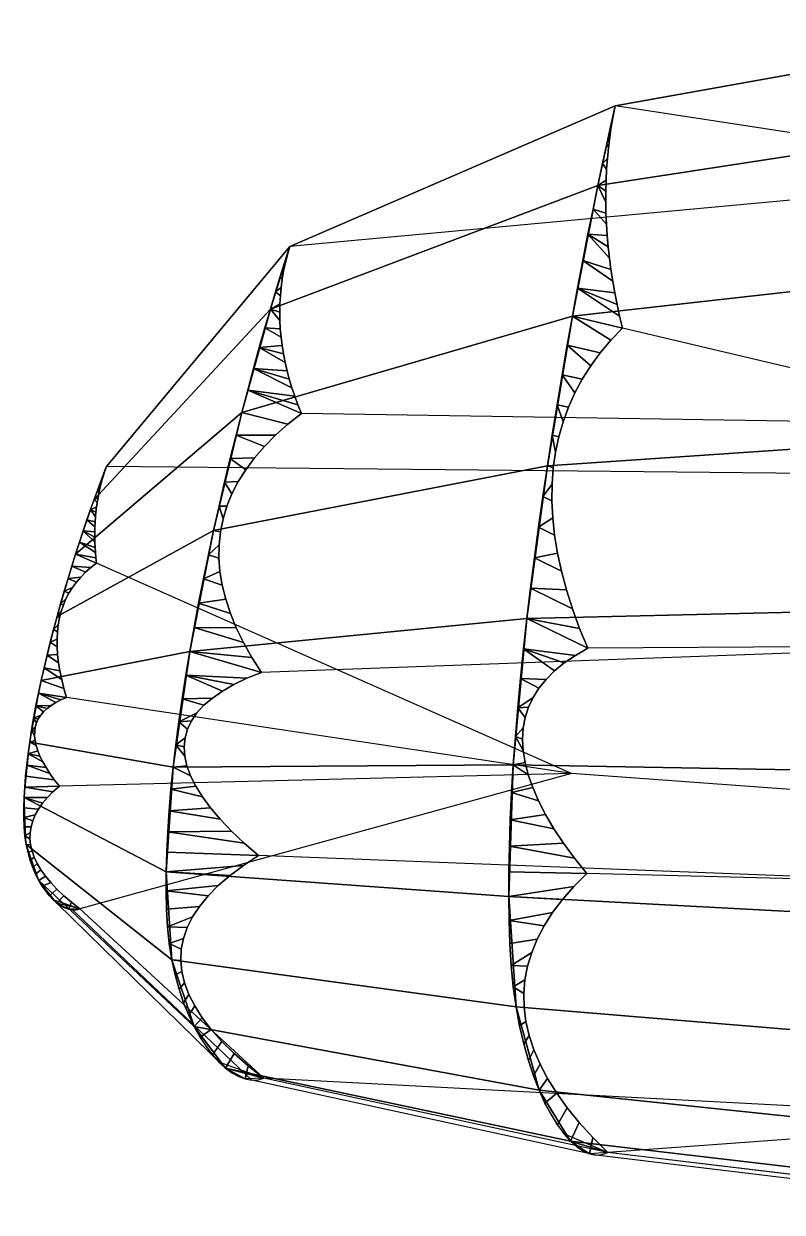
# Model space of a CAD drawing. Header units: metres. Extents: x -1431 to 1431, y -345 to 281.
# Drawn here: x -1431 to -1089, y -295 to 240 of the extents above; entities that cross this region are included whole.
import ezdxf

# ---------------------------------------------------------------- set-up
doc = ezdxf.new("R2010")
doc.units = ezdxf.units.M

msp = doc.modelspace()

# ---------------------------------------------------------------- linework, layer by layer
for p, q in [((-957.79, 240.06, -311.42), (-1164.28, 203.02, -467.31)), ((-1164.28, 203.02, -467.31), (-1310.98, 139.72, -666.95)), ((-961.9, 172.04, -623.26), (-1164.28, 203.02, -467.31)), ((-961.9, 172.04, -623.26), (-1310.98, 139.72, -666.95)), ((-1310.98, 139.72, -666.95), (-1393.53, 40.65, -870.34)), ((-977.12, 59.32, -668.27), (-1161.05, 102.92, -467.41)), ((-977.12, 59.32, -668.27), (-1305.67, 64.54, -653.55)), ((-1240.76, 39.12, -980.87), (-1393.53, 40.65, -870.34)), ((-699.13, 33.7, -1372.74), (-1240.76, 39.12, -980.87)), ((-1184.02, -97.77, -1105.21), (-1398.08, -3.01, -876.45)), ((-991.45, -40.07, -650.24), (-1323.7, -52.2, -636.64)), ((-991.45, -40.07, -650.24), (-1176.71, -41.31, -446.61)), ((-1184.02, -97.77, -1105.21), (-1411.48, -63.47, -874.63)), ((-1184.02, -97.77, -1105.21), (-1414.77, -103.48, -875.57)), ((-1184.02, -97.77, -1105.21), (-1405.55, -158.75, -866.97)), ((-358.37, -158.08, -1961.12), (-1184.02, -97.77, -1105.21)), ((-997.69, -147.39, -640.74), (-1325.04, -134.71, -630.7)), ((-997.69, -147.39, -640.74), (-1177.11, -142.85, -444.8)), ((-1405.55, -158.75, -866.97), (-1417.58, -154.58, -863.61)), ((-1328.06, -235.82, -655.38), (-1408.8, -159.1, -866.06)), ((-1322.66, -235.02, -659.04), (-1405.55, -158.75, -866.97)), ((-1322.66, -235.02, -659.04), (-1342.89, -227.73, -645.33)), ((-1167.7, -268.45, -462.96), (-1322.66, -235.02, -659.04)), ((-964.93, -253.73, -691.08), (-1322.66, -235.02, -659.04)), ((-1172.92, -269.65, -456.33), (-1328.06, -235.82, -655.38)), ((-964.93, -253.73, -691.08), (-1167.7, -268.45, -462.96)), ((-1167.7, -268.45, -462.96), (-1187.47, -260.04, -437.86)), ((-960.07, -295.39, -306.5), (-1172.92, -269.65, -456.33)), ((-955.94, -293.84, -315.42), (-1167.7, -268.45, -462.96))]:
    msp.add_line(p, q)
for points in [[(-1164.28, 203.02, -467.31), (-1165.06, 199.66, -466.32), (-1166.41, 193.61, -464.6), (-1168.11, 185.95, -462.45), (-1170.03, 177.07, -460.01), (-1172.11, 167.21, -457.36), (-1174.31, 156.55, -454.57), (-1176.59, 145.22, -451.68), (-1178.91, 133.34, -448.73), (-1181.26, 120.99, -445.76), (-1183.6, 108.26, -442.78), (-1185.93, 95.21, -439.82), (-1188.23, 81.89, -436.91), (-1190.48, 68.38, -434.05), (-1192.68, 54.72, -431.26), (-1194.81, 40.95, -428.56), (-1196.86, 27.13, -425.95), (-1198.82, 13.29, -423.47), (-1200.68, -0.53, -421.1), (-1202.44, -14.29, -418.87), (-1204.08, -27.96, -416.79), (-1205.59, -41.51, -414.87), (-1206.97, -54.9, -413.12), (-1208.21, -68.11, -411.55), (-1209.29, -81.1, -410.17), (-1210.22, -93.86, -408.99), (-1210.99, -106.35, -408.02), (-1211.58, -118.54, -407.27), (-1212, -130.43, -406.74), (-1212.23, -141.96, -406.44), (-1212.28, -153.14, -406.38), (-1212.13, -163.93, -406.57), (-1211.8, -174.31, -406.99), (-1211.2, -184.27, -407.74), (-1210.27, -193.78, -408.93), (-1208.99, -202.83, -410.55), (-1207.4, -211.4, -412.57), (-1205.53, -219.46, -414.94), (-1203.42, -227, -417.62), (-1201.1, -233.98, -420.57), (-1198.59, -240.4, -423.75), (-1195.95, -246.24, -427.11), (-1193.19, -251.47, -430.6), (-1190.35, -256.08, -434.21), (-1187.47, -260.04, -437.86), (-1184.52, -263.35, -441.61), (-1181.66, -265.98, -445.25), (-1178.65, -267.92, -449.06), (-1175.84, -269.15, -452.64), (-1172.92, -269.65, -456.33), (-1170.15, -269.42, -459.86), (-1167.7, -268.45, -462.96)], [(-1161.05, 102.92, -467.41), (-1162.32, 108.26, -466.19), (-1163.47, 113.57, -465.09), (-1164.51, 118.85, -464.13), (-1165.43, 124.08, -463.29), (-1166.23, 129.29, -462.59), (-1166.91, 134.45, -462.01), (-1167.48, 139.58, -461.55), (-1167.93, 144.68, -461.23), (-1168.27, 149.74, -461.03), (-1168.49, 154.76, -460.96), (-1168.59, 159.75, -461.02), (-1168.58, 164.7, -461.21), (-1168.45, 169.62, -461.53), (-1168.2, 174.5, -461.97), (-1167.84, 179.34, -462.54), (-1167.36, 184.15, -463.24), (-1166.76, 188.92, -464.06), (-1166.05, 193.66, -465.02), (-1165.22, 198.36, -466.1), (-1164.28, 203.02, -467.31)], [(-1310.98, 139.72, -666.95), (-1311.84, 137.06, -666.37), (-1313.35, 132.3, -665.35), (-1315.22, 126.26, -664.08), (-1317.36, 119.25, -662.63), (-1319.68, 111.48, -661.06), (-1322.13, 103.07, -659.4), (-1324.67, 94.14, -657.68), (-1327.27, 84.76, -655.92), (-1329.9, 75.01, -654.14), (-1332.53, 64.96, -652.35), (-1335.16, 54.65, -650.57), (-1337.76, 44.14, -648.81), (-1340.31, 33.46, -647.08), (-1342.81, 22.67, -645.39), (-1345.24, 11.79, -643.74), (-1347.6, 0.87, -642.14), (-1349.86, -10.08, -640.61), (-1352.01, -21.01, -639.15), (-1354.06, -31.9, -637.76), (-1355.99, -42.72, -636.46), (-1357.78, -53.44, -635.24), (-1359.44, -64.05, -634.12), (-1360.94, -74.51, -633.1), (-1362.28, -84.81, -632.19), (-1363.46, -94.92, -631.4), (-1364.47, -104.83, -630.72), (-1365.29, -114.5, -630.16), (-1365.92, -123.94, -629.73), (-1366.36, -133.1, -629.43), (-1366.6, -141.99, -629.27), (-1366.64, -150.57, -629.24), (-1366.47, -158.84, -629.35), (-1366.04, -166.77, -629.65), (-1365.24, -174.36, -630.19), (-1364.07, -181.6, -630.98), (-1362.59, -188.46, -631.99), (-1360.8, -194.92, -633.2), (-1358.75, -200.98, -634.59), (-1356.48, -206.6, -636.13), (-1354.01, -211.78, -637.8), (-1351.38, -216.5, -639.58), (-1348.64, -220.74, -641.44), (-1345.79, -224.49, -643.37), (-1342.89, -227.73, -645.33), (-1339.91, -230.45, -647.35), (-1337, -232.63, -649.32), (-1333.94, -234.27, -651.4), (-1331.06, -235.32, -653.35), (-1328.06, -235.82, -655.38), (-1325.2, -235.71, -657.32), (-1322.66, -235.02, -659.04)], [(-1305.67, 64.54, -653.55), (-1307.25, 68.38, -654.14), (-1308.69, 72.22, -654.74), (-1309.99, 76.05, -655.34), (-1311.15, 79.87, -655.96), (-1312.17, 83.69, -656.58), (-1313.06, 87.49, -657.21), (-1313.81, 91.28, -657.85), (-1314.42, 95.06, -658.5), (-1314.89, 98.83, -659.16), (-1315.23, 102.6, -659.82), (-1315.42, 106.35, -660.5), (-1315.48, 110.1, -661.18), (-1315.4, 113.83, -661.87), (-1315.19, 117.56, -662.57), (-1314.83, 121.28, -663.28), (-1314.34, 124.98, -664), (-1313.7, 128.68, -664.72), (-1312.93, 132.37, -665.46), (-1312.03, 136.05, -666.2), (-1310.98, 139.72, -666.95)], [(-1176.71, -41.31, -446.61), (-1180.36, -32.37, -442.79), (-1183.54, -23.6, -439.47), (-1186.26, -15.02, -436.67), (-1188.51, -6.62, -434.38), (-1190.3, 1.6, -432.61), (-1191.61, 9.63, -431.34), (-1192.46, 17.48, -430.59), (-1192.85, 25.15, -430.35), (-1192.76, 32.64, -430.62), (-1192.21, 39.94, -431.4), (-1191.2, 47.06, -432.7), (-1189.72, 54, -434.51), (-1187.77, 60.75, -436.83), (-1185.35, 67.32, -439.66), (-1182.47, 73.71, -443), (-1179.12, 79.92, -446.86), (-1175.3, 85.94, -451.23), (-1171.02, 91.78, -456.11), (-1166.27, 97.44, -461.5), (-1161.05, 102.92, -467.41)], [(-1323.7, -52.2, -636.64), (-1328.03, -45.4, -637.25), (-1331.8, -38.7, -637.89), (-1335.02, -32.11, -638.55), (-1337.7, -25.61, -639.24), (-1339.82, -19.22, -639.95), (-1341.39, -12.93, -640.69), (-1342.42, -6.74, -641.45), (-1342.89, -0.65, -642.23), (-1342.82, 5.34, -643.04), (-1342.19, 11.23, -643.87), (-1341.01, 17.01, -644.73), (-1339.29, 22.7, -645.61), (-1337.01, 28.28, -646.52), (-1334.18, 33.77, -647.45), (-1330.81, 39.15, -648.41), (-1326.88, 44.43, -649.39), (-1322.4, 49.61, -650.39), (-1317.38, 54.68, -651.42), (-1311.8, 59.66, -652.47), (-1305.67, 64.54, -653.55)], [(-1393.53, 40.65, -870.34), (-1394.08, 39.24, -870.18), (-1395.05, 36.73, -869.91), (-1396.25, 33.54, -869.57), (-1397.63, 29.84, -869.19), (-1399.12, 25.73, -868.77), (-1400.7, 21.29, -868.33), (-1402.35, 16.56, -867.87), (-1404.03, 11.61, -867.4), (-1405.74, 6.45, -866.92), (-1407.45, 1.14, -866.44), (-1409.17, -4.31, -865.96), (-1410.86, -9.88, -865.48), (-1412.54, -15.53, -865.02), (-1414.18, -21.24, -864.56), (-1415.79, -27, -864.11), (-1417.34, -32.78, -863.67), (-1418.84, -38.58, -863.25), (-1420.28, -44.37, -862.85), (-1421.66, -50.14, -862.46), (-1422.96, -55.87, -862.1), (-1424.18, -61.56, -861.76), (-1425.31, -67.19, -861.44), (-1426.35, -72.74, -861.15), (-1427.3, -78.2, -860.89), (-1428.14, -83.57, -860.65), (-1428.87, -88.83, -860.44), (-1429.49, -93.97, -860.27), (-1430, -98.99, -860.13), (-1430.39, -103.86, -860.02), (-1430.65, -108.59, -859.95), (-1430.79, -113.16, -859.91), (-1430.8, -117.57, -859.91), (-1430.64, -121.8, -859.95), (-1430.26, -125.85, -860.06), (-1429.66, -129.72, -860.22), (-1428.86, -133.39, -860.45), (-1427.88, -136.86, -860.72), (-1426.73, -140.11, -861.04), (-1425.44, -143.14, -861.4), (-1424.03, -145.93, -861.8), (-1422.52, -148.48, -862.22), (-1420.93, -150.78, -862.67), (-1419.27, -152.82, -863.13), (-1417.58, -154.58, -863.61), (-1415.83, -156.08, -864.1), (-1414.11, -157.28, -864.58), (-1412.3, -158.19, -865.08), (-1410.59, -158.79, -865.56), (-1408.8, -159.1, -866.06), (-1407.08, -159.08, -866.55), (-1405.55, -158.75, -866.97)], [(-1398.08, -3.01, -876.45), (-1398.32, -0.59, -875.67), (-1398.51, 1.8, -874.93), (-1398.65, 4.17, -874.24), (-1398.74, 6.51, -873.61), (-1398.78, 8.83, -873.02), (-1398.77, 11.12, -872.49), (-1398.72, 13.39, -872.01), (-1398.61, 15.64, -871.57), (-1398.46, 17.86, -871.19), (-1398.26, 20.05, -870.86), (-1398, 22.22, -870.58), (-1397.7, 24.37, -870.35), (-1397.35, 26.49, -870.17), (-1396.95, 28.59, -870.04), (-1396.51, 30.66, -869.97), (-1396.01, 32.7, -869.94), (-1395.46, 34.73, -869.96), (-1394.87, 36.72, -870.04), (-1394.22, 38.7, -870.16), (-1393.53, 40.65, -870.34)], [(-1411.48, -63.47, -874.63), (-1412.69, -59.38, -872.77), (-1413.7, -55.41, -871.11), (-1414.52, -51.54, -869.66), (-1415.14, -47.79, -868.41), (-1415.56, -44.14, -867.37), (-1415.78, -40.61, -866.53), (-1415.8, -37.2, -865.9), (-1415.63, -33.89, -865.48), (-1415.26, -30.7, -865.26), (-1414.69, -27.62, -865.25), (-1413.92, -24.66, -865.44), (-1412.95, -21.8, -865.84), (-1411.79, -19.06, -866.45), (-1410.42, -16.43, -867.26), (-1408.86, -13.91, -868.28), (-1407.1, -11.51, -869.5), (-1405.14, -9.21, -870.93), (-1402.99, -7.03, -872.57), (-1400.63, -4.96, -874.41), (-1398.08, -3.01, -876.45)], [(-1177.11, -142.85, -444.8), (-1182.63, -135.9, -438.81), (-1187.56, -129.14, -433.46), (-1191.91, -122.58, -428.76), (-1195.68, -116.22, -424.69), (-1198.87, -110.06, -421.26), (-1201.47, -104.09, -418.47), (-1203.49, -98.32, -416.33), (-1204.93, -92.75, -414.82), (-1205.78, -87.38, -413.95), (-1206.06, -82.2, -413.72), (-1205.74, -77.22, -414.13), (-1204.85, -72.44, -415.18), (-1203.37, -67.86, -416.87), (-1201.31, -63.47, -419.2), (-1198.67, -59.29, -422.17), (-1195.44, -55.3, -425.78), (-1191.63, -51.5, -430.03), (-1187.24, -47.91, -434.92), (-1182.27, -44.51, -440.44), (-1176.71, -41.31, -446.61)], [(-1325.04, -134.71, -630.7), (-1331.46, -129.1, -630.74), (-1337.19, -123.65, -630.81), (-1342.24, -118.36, -630.91), (-1346.61, -113.23, -631.04), (-1350.3, -108.24, -631.19), (-1353.3, -103.42, -631.37), (-1355.62, -98.75, -631.57), (-1357.26, -94.23, -631.8), (-1358.22, -89.88, -632.06), (-1358.49, -85.67, -632.34), (-1358.08, -81.62, -632.65), (-1356.99, -77.73, -632.99), (-1355.22, -74, -633.35), (-1352.76, -70.42, -633.74), (-1349.63, -66.99, -634.16), (-1345.81, -63.72, -634.6), (-1341.3, -60.61, -635.07), (-1336.12, -57.65, -635.57), (-1330.25, -54.84, -636.09), (-1323.7, -52.2, -636.64)], [(-1414.77, -103.48, -875.57), (-1417.03, -100.57, -873.09), (-1419.03, -97.77, -870.87), (-1420.78, -95.06, -868.9), (-1422.27, -92.44, -867.19), (-1423.51, -89.92, -865.74), (-1424.49, -87.49, -864.54), (-1425.22, -85.16, -863.6), (-1425.7, -82.92, -862.91), (-1425.91, -80.78, -862.48), (-1425.88, -78.73, -862.31), (-1425.59, -76.78, -862.39), (-1425.04, -74.92, -862.73), (-1424.24, -73.16, -863.32), (-1423.18, -71.49, -864.17), (-1421.87, -69.91, -865.27), (-1420.3, -68.44, -866.63), (-1418.48, -67.05, -868.25), (-1416.4, -65.77, -870.12), (-1414.07, -64.57, -872.25), (-1411.48, -63.47, -874.63)], [(-1405.55, -158.75, -866.97), (-1409.34, -155.74, -865.51), (-1412.79, -152.77, -864.25), (-1415.88, -149.82, -863.19), (-1418.63, -146.89, -862.33), (-1421.02, -143.99, -861.67), (-1423.06, -141.11, -861.2), (-1424.75, -138.26, -860.93), (-1426.09, -135.44, -860.87), (-1427.08, -132.63, -861), (-1427.71, -129.86, -861.33), (-1428, -127.11, -861.86), (-1427.93, -124.38, -862.58), (-1427.52, -121.68, -863.51), (-1426.75, -119.01, -864.64), (-1425.63, -116.35, -865.96), (-1424.16, -113.73, -867.48), (-1422.34, -111.13, -869.21), (-1420.16, -108.55, -871.13), (-1417.64, -106, -873.25), (-1414.77, -103.48, -875.57)], [(-1322.66, -235.02, -659.04), (-1329.66, -229.44, -655.24), (-1335.93, -223.93, -651.7), (-1341.48, -218.47, -648.41), (-1346.31, -213.07, -645.37), (-1350.41, -207.74, -642.58), (-1353.78, -202.46, -640.04), (-1356.44, -197.23, -637.75), (-1358.36, -192.07, -635.7), (-1359.57, -186.97, -633.91), (-1360.05, -181.92, -632.37), (-1359.81, -176.94, -631.08), (-1358.84, -172.01, -630.04), (-1357.15, -167.14, -629.24), (-1354.73, -162.33, -628.7), (-1351.6, -157.58, -628.41), (-1347.73, -152.89, -628.37), (-1343.15, -148.25, -628.57), (-1337.84, -143.68, -629.03), (-1331.8, -139.16, -629.74), (-1325.04, -134.71, -630.7)], [(-1167.7, -268.45, -462.96), (-1174.43, -261.69, -454.64), (-1180.5, -254.98, -447.11), (-1185.91, -248.32, -440.35), (-1190.66, -241.71, -434.37), (-1194.75, -235.15, -429.18), (-1198.18, -228.64, -424.76), (-1200.96, -222.18, -421.12), (-1203.07, -215.78, -418.26), (-1204.53, -209.42, -416.19), (-1205.33, -203.12, -414.89), (-1205.47, -196.86, -414.37), (-1204.95, -190.66, -414.63), (-1203.78, -184.5, -415.67), (-1201.94, -178.4, -417.49), (-1199.45, -172.35, -420.09), (-1196.3, -166.35, -423.47), (-1192.49, -160.4, -427.64), (-1188.02, -154.5, -432.58), (-1182.89, -148.65, -438.3), (-1177.11, -142.85, -444.8)]]:
    msp.add_polyline3d(points)
for points in [[(-957.79, 240.06, -311.42), (-963.66, 199.24, -298.75), (-1172.11, 167.21, -457.36), (-1164.28, 203.02, -467.31)], [(-1164.28, 203.02, -467.31), (-1172.11, 167.21, -457.36), (-1319.68, 111.48, -661.06), (-1310.98, 139.72, -666.95)], [(-963.66, 199.24, -298.75), (-972.2, 132.1, -280.33), (-1183.6, 108.26, -442.78), (-1172.11, 167.21, -457.36)], [(-1166.41, 193.61, -464.6), (-1165.06, 199.66, -466.32), (-1165.22, 198.36, -466.1), (-1166.05, 193.66, -465.02)], [(-1165.06, 199.66, -466.32), (-1164.28, 203.02, -467.31), (-1164.28, 203.02, -467.31), (-1165.22, 198.36, -466.1)], [(-1168.11, 185.95, -462.45), (-1166.41, 193.61, -464.6), (-1166.05, 193.66, -465.02), (-1166.76, 188.92, -464.06)], [(-1168.11, 185.95, -462.45), (-1168.11, 185.95, -462.45), (-1166.76, 188.92, -464.06), (-1167.36, 184.15, -463.24)], [(-1170.03, 177.07, -460.01), (-1168.11, 185.95, -462.45), (-1167.36, 184.15, -463.24), (-1167.84, 179.34, -462.54)], [(-1172.11, 167.21, -457.36), (-1170.03, 177.07, -460.01), (-1168.2, 174.5, -461.97), (-1168.45, 169.62, -461.53)], [(-1170.03, 177.07, -460.01), (-1170.03, 177.07, -460.01), (-1167.84, 179.34, -462.54), (-1168.2, 174.5, -461.97)], [(-1172.11, 167.21, -457.36), (-1183.6, 108.26, -442.78), (-1332.53, 64.96, -652.35), (-1319.68, 111.48, -661.06)], [(-1174.31, 156.55, -454.57), (-1172.11, 167.21, -457.36), (-1168.59, 159.75, -461.02), (-1168.49, 154.76, -460.96)], [(-1172.11, 167.21, -457.36), (-1172.11, 167.21, -457.36), (-1168.45, 169.62, -461.53), (-1168.58, 164.7, -461.21)], [(-1172.11, 167.21, -457.36), (-1172.11, 167.21, -457.36), (-1168.58, 164.7, -461.21), (-1168.59, 159.75, -461.02)], [(-1176.59, 145.22, -451.68), (-1174.31, 156.55, -454.57), (-1168.27, 149.74, -461.03), (-1167.93, 144.68, -461.23)], [(-1174.31, 156.55, -454.57), (-1174.31, 156.55, -454.57), (-1168.49, 154.76, -460.96), (-1168.27, 149.74, -461.03)], [(-1178.91, 133.34, -448.73), (-1176.59, 145.22, -451.68), (-1166.91, 134.45, -462.01), (-1166.23, 129.29, -462.59)], [(-1176.59, 145.22, -451.68), (-1176.59, 145.22, -451.68), (-1167.48, 139.58, -461.55), (-1166.91, 134.45, -462.01)], [(-1176.59, 145.22, -451.68), (-1176.59, 145.22, -451.68), (-1167.93, 144.68, -461.23), (-1167.48, 139.58, -461.55)], [(-1310.98, 139.72, -666.95), (-1319.68, 111.48, -661.06), (-1399.12, 25.73, -868.77), (-1393.53, 40.65, -870.34)], [(-1311.84, 137.06, -666.37), (-1310.98, 139.72, -666.95), (-1310.98, 139.72, -666.95), (-1312.03, 136.05, -666.2)], [(-1313.35, 132.3, -665.35), (-1311.84, 137.06, -666.37), (-1312.03, 136.05, -666.2), (-1312.93, 132.37, -665.46)], [(-1315.22, 126.26, -664.08), (-1313.35, 132.3, -665.35), (-1312.93, 132.37, -665.46), (-1313.7, 128.68, -664.72)], [(-1315.22, 126.26, -664.08), (-1315.22, 126.26, -664.08), (-1313.7, 128.68, -664.72), (-1314.34, 124.98, -664)], [(-972.2, 132.1, -280.33), (-980.44, 55.5, -262.55), (-1194.81, 40.95, -428.56), (-1183.6, 108.26, -442.78)], [(-1181.26, 120.99, -445.76), (-1178.91, 133.34, -448.73), (-1165.43, 124.08, -463.29), (-1164.51, 118.85, -464.13)], [(-1178.91, 133.34, -448.73), (-1178.91, 133.34, -448.73), (-1166.23, 129.29, -462.59), (-1165.43, 124.08, -463.29)], [(-1317.36, 119.25, -662.63), (-1315.22, 126.26, -664.08), (-1314.34, 124.98, -664), (-1314.83, 121.28, -663.28)], [(-1319.68, 111.48, -661.06), (-1317.36, 119.25, -662.63), (-1315.19, 117.56, -662.57), (-1315.4, 113.83, -661.87)], [(-1317.36, 119.25, -662.63), (-1317.36, 119.25, -662.63), (-1314.83, 121.28, -663.28), (-1315.19, 117.56, -662.57)], [(-1183.6, 108.26, -442.78), (-1181.26, 120.99, -445.76), (-1162.32, 108.26, -466.19), (-1161.05, 102.92, -467.41)], [(-1181.26, 120.99, -445.76), (-1181.26, 120.99, -445.76), (-1163.47, 113.57, -465.09), (-1162.32, 108.26, -466.19)], [(-1181.26, 120.99, -445.76), (-1181.26, 120.99, -445.76), (-1164.51, 118.85, -464.13), (-1163.47, 113.57, -465.09)], [(-1319.68, 111.48, -661.06), (-1319.68, 111.48, -661.06), (-1315.4, 113.83, -661.87), (-1315.48, 110.1, -661.18)], [(-1319.68, 111.48, -661.06), (-1332.53, 64.96, -652.35), (-1407.45, 1.14, -866.44), (-1399.12, 25.73, -868.77)], [(-1183.6, 108.26, -442.78), (-1194.81, 40.95, -428.56), (-1345.24, 11.79, -643.74), (-1332.53, 64.96, -652.35)], [(-1322.13, 103.07, -659.4), (-1319.68, 111.48, -661.06), (-1315.42, 106.35, -660.5), (-1315.23, 102.6, -659.82)], [(-1319.68, 111.48, -661.06), (-1319.68, 111.48, -661.06), (-1315.48, 110.1, -661.18), (-1315.42, 106.35, -660.5)], [(-1185.93, 95.21, -439.82), (-1183.6, 108.26, -442.78), (-1166.27, 97.44, -461.5), (-1171.02, 91.78, -456.11)], [(-1183.6, 108.26, -442.78), (-1183.6, 108.26, -442.78), (-1161.05, 102.92, -467.41), (-1166.27, 97.44, -461.5)], [(-1324.67, 94.14, -657.68), (-1322.13, 103.07, -659.4), (-1314.89, 98.83, -659.16), (-1314.42, 95.06, -658.5)], [(-1322.13, 103.07, -659.4), (-1322.13, 103.07, -659.4), (-1315.23, 102.6, -659.82), (-1314.89, 98.83, -659.16)], [(-1327.27, 84.76, -655.92), (-1324.67, 94.14, -657.68), (-1313.06, 87.49, -657.21), (-1312.17, 83.69, -656.58)], [(-1324.67, 94.14, -657.68), (-1324.67, 94.14, -657.68), (-1314.42, 95.06, -658.5), (-1313.81, 91.28, -657.85)], [(-1324.67, 94.14, -657.68), (-1324.67, 94.14, -657.68), (-1313.81, 91.28, -657.85), (-1313.06, 87.49, -657.21)], [(-1188.23, 81.89, -436.91), (-1185.93, 95.21, -439.82), (-1175.3, 85.94, -451.23), (-1179.12, 79.92, -446.86)], [(-1185.93, 95.21, -439.82), (-1185.93, 95.21, -439.82), (-1171.02, 91.78, -456.11), (-1175.3, 85.94, -451.23)], [(-1329.9, 75.01, -654.14), (-1327.27, 84.76, -655.92), (-1309.99, 76.05, -655.34), (-1308.69, 72.22, -654.74)], [(-1327.27, 84.76, -655.92), (-1327.27, 84.76, -655.92), (-1311.15, 79.87, -655.96), (-1309.99, 76.05, -655.34)], [(-1327.27, 84.76, -655.92), (-1327.27, 84.76, -655.92), (-1312.17, 83.69, -656.58), (-1311.15, 79.87, -655.96)], [(-1190.48, 68.38, -434.05), (-1188.23, 81.89, -436.91), (-1182.47, 73.71, -443), (-1185.35, 67.32, -439.66)], [(-1188.23, 81.89, -436.91), (-1188.23, 81.89, -436.91), (-1179.12, 79.92, -446.86), (-1182.47, 73.71, -443)], [(-1332.53, 64.96, -652.35), (-1329.9, 75.01, -654.14), (-1305.67, 64.54, -653.55), (-1311.8, 59.66, -652.47)], [(-1329.9, 75.01, -654.14), (-1329.9, 75.01, -654.14), (-1307.25, 68.38, -654.14), (-1305.67, 64.54, -653.55)], [(-1329.9, 75.01, -654.14), (-1329.9, 75.01, -654.14), (-1308.69, 72.22, -654.74), (-1307.25, 68.38, -654.14)], [(-1332.53, 64.96, -652.35), (-1345.24, 11.79, -643.74), (-1415.79, -27, -864.11), (-1407.45, 1.14, -866.44)], [(-1335.16, 54.65, -650.57), (-1332.53, 64.96, -652.35), (-1311.8, 59.66, -652.47), (-1317.38, 54.68, -651.42)], [(-1192.68, 54.72, -431.26), (-1190.48, 68.38, -434.05), (-1187.77, 60.75, -436.83), (-1189.72, 54, -434.51)], [(-1190.48, 68.38, -434.05), (-1190.48, 68.38, -434.05), (-1185.35, 67.32, -439.66), (-1187.77, 60.75, -436.83)], [(-1337.76, 44.14, -648.81), (-1335.16, 54.65, -650.57), (-1322.4, 49.61, -650.39), (-1326.88, 44.43, -649.39)], [(-1335.16, 54.65, -650.57), (-1335.16, 54.65, -650.57), (-1317.38, 54.68, -651.42), (-1322.4, 49.61, -650.39)], [(-980.44, 55.5, -262.55), (-987.12, -22.84, -248.12), (-1204.08, -27.96, -416.79), (-1194.81, 40.95, -428.56)], [(-1194.81, 40.95, -428.56), (-1192.68, 54.72, -431.26), (-1191.2, 47.06, -432.7), (-1192.21, 39.94, -431.4)], [(-1192.68, 54.72, -431.26), (-1192.68, 54.72, -431.26), (-1189.72, 54, -434.51), (-1191.2, 47.06, -432.7)], [(-1340.31, 33.46, -647.08), (-1337.76, 44.14, -648.81), (-1330.81, 39.15, -648.41), (-1334.18, 33.77, -647.45)], [(-1337.76, 44.14, -648.81), (-1337.76, 44.14, -648.81), (-1326.88, 44.43, -649.39), (-1330.81, 39.15, -648.41)], [(-1395.05, 36.73, -869.91), (-1394.08, 39.24, -870.18), (-1394.22, 38.7, -870.16), (-1394.87, 36.72, -870.04)], [(-1394.08, 39.24, -870.18), (-1393.53, 40.65, -870.34), (-1393.53, 40.65, -870.34), (-1394.22, 38.7, -870.16)], [(-1194.81, 40.95, -428.56), (-1204.08, -27.96, -416.79), (-1355.99, -42.72, -636.46), (-1345.24, 11.79, -643.74)], [(-1196.86, 27.13, -425.95), (-1194.81, 40.95, -428.56), (-1192.21, 39.94, -431.4), (-1192.76, 32.64, -430.62)], [(-1397.63, 29.84, -869.19), (-1396.25, 33.54, -869.57), (-1396.01, 32.7, -869.94), (-1396.51, 30.66, -869.97)], [(-1396.25, 33.54, -869.57), (-1395.05, 36.73, -869.91), (-1394.87, 36.72, -870.04), (-1395.46, 34.73, -869.96)], [(-1396.25, 33.54, -869.57), (-1396.25, 33.54, -869.57), (-1395.46, 34.73, -869.96), (-1396.01, 32.7, -869.94)], [(-1342.81, 22.67, -645.39), (-1340.31, 33.46, -647.08), (-1337.01, 28.28, -646.52), (-1339.29, 22.7, -645.61)], [(-1340.31, 33.46, -647.08), (-1340.31, 33.46, -647.08), (-1334.18, 33.77, -647.45), (-1337.01, 28.28, -646.52)], [(-1196.86, 27.13, -425.95), (-1196.86, 27.13, -425.95), (-1192.76, 32.64, -430.62), (-1192.85, 25.15, -430.35)], [(-1399.12, 25.73, -868.77), (-1397.63, 29.84, -869.19), (-1396.95, 28.59, -870.04), (-1397.35, 26.49, -870.17)], [(-1397.63, 29.84, -869.19), (-1397.63, 29.84, -869.19), (-1396.51, 30.66, -869.97), (-1396.95, 28.59, -870.04)], [(-1198.82, 13.29, -423.47), (-1196.86, 27.13, -425.95), (-1192.85, 25.15, -430.35), (-1192.46, 17.48, -430.59)], [(-1400.7, 21.29, -868.33), (-1399.12, 25.73, -868.77), (-1397.7, 24.37, -870.35), (-1398, 22.22, -870.58)], [(-1400.7, 21.29, -868.33), (-1400.7, 21.29, -868.33), (-1398, 22.22, -870.58), (-1398.26, 20.05, -870.86)], [(-1399.12, 25.73, -868.77), (-1399.12, 25.73, -868.77), (-1397.35, 26.49, -870.17), (-1397.7, 24.37, -870.35)], [(-1345.24, 11.79, -643.74), (-1342.81, 22.67, -645.39), (-1341.01, 17.01, -644.73), (-1342.19, 11.23, -643.87)], [(-1342.81, 22.67, -645.39), (-1342.81, 22.67, -645.39), (-1339.29, 22.7, -645.61), (-1341.01, 17.01, -644.73)], [(-1404.03, 11.61, -867.4), (-1402.35, 16.56, -867.87), (-1398.72, 13.39, -872.01), (-1398.77, 11.12, -872.49)], [(-1402.35, 16.56, -867.87), (-1400.7, 21.29, -868.33), (-1398.46, 17.86, -871.19), (-1398.61, 15.64, -871.57)], [(-1402.35, 16.56, -867.87), (-1402.35, 16.56, -867.87), (-1398.61, 15.64, -871.57), (-1398.72, 13.39, -872.01)], [(-1400.7, 21.29, -868.33), (-1400.7, 21.29, -868.33), (-1398.26, 20.05, -870.86), (-1398.46, 17.86, -871.19)], [(-1198.82, 13.29, -423.47), (-1198.82, 13.29, -423.47), (-1192.46, 17.48, -430.59), (-1191.61, 9.63, -431.34)], [(-1345.24, 11.79, -643.74), (-1355.99, -42.72, -636.46), (-1422.96, -55.87, -862.1), (-1415.79, -27, -864.11)], [(-1405.74, 6.45, -866.92), (-1404.03, 11.61, -867.4), (-1398.74, 6.51, -873.61), (-1398.65, 4.17, -874.24)], [(-1404.03, 11.61, -867.4), (-1404.03, 11.61, -867.4), (-1398.78, 8.83, -873.02), (-1398.74, 6.51, -873.61)], [(-1404.03, 11.61, -867.4), (-1404.03, 11.61, -867.4), (-1398.77, 11.12, -872.49), (-1398.78, 8.83, -873.02)], [(-1347.6, 0.87, -642.14), (-1345.24, 11.79, -643.74), (-1342.19, 11.23, -643.87), (-1342.82, 5.34, -643.04)], [(-1200.68, -0.53, -421.1), (-1198.82, 13.29, -423.47), (-1191.61, 9.63, -431.34), (-1190.3, 1.6, -432.61)], [(-1407.45, 1.14, -866.44), (-1405.74, 6.45, -866.92), (-1398.51, 1.8, -874.93), (-1398.32, -0.59, -875.67)], [(-1405.74, 6.45, -866.92), (-1405.74, 6.45, -866.92), (-1398.65, 4.17, -874.24), (-1398.51, 1.8, -874.93)], [(-1409.17, -4.31, -865.96), (-1407.45, 1.14, -866.44), (-1398.08, -3.01, -876.45), (-1400.63, -4.96, -874.41)], [(-1407.45, 1.14, -866.44), (-1407.45, 1.14, -866.44), (-1398.32, -0.59, -875.67), (-1398.08, -3.01, -876.45)], [(-1349.86, -10.08, -640.61), (-1347.6, 0.87, -642.14), (-1342.89, -0.65, -642.23), (-1342.42, -6.74, -641.45)], [(-1347.6, 0.87, -642.14), (-1347.6, 0.87, -642.14), (-1342.82, 5.34, -643.04), (-1342.89, -0.65, -642.23)], [(-1200.68, -0.53, -421.1), (-1200.68, -0.53, -421.1), (-1190.3, 1.6, -432.61), (-1188.51, -6.62, -434.38)], [(-1410.86, -9.88, -865.48), (-1409.17, -4.31, -865.96), (-1402.99, -7.03, -872.57), (-1405.14, -9.21, -870.93)], [(-1409.17, -4.31, -865.96), (-1409.17, -4.31, -865.96), (-1400.63, -4.96, -874.41), (-1402.99, -7.03, -872.57)], [(-1202.44, -14.29, -418.87), (-1200.68, -0.53, -421.1), (-1188.51, -6.62, -434.38), (-1186.26, -15.02, -436.67)], [(-1412.54, -15.53, -865.02), (-1410.86, -9.88, -865.48), (-1407.1, -11.51, -869.5), (-1408.86, -13.91, -868.28)], [(-1410.86, -9.88, -865.48), (-1410.86, -9.88, -865.48), (-1405.14, -9.21, -870.93), (-1407.1, -11.51, -869.5)], [(-1352.01, -21.01, -639.15), (-1349.86, -10.08, -640.61), (-1341.39, -12.93, -640.69), (-1339.82, -19.22, -639.95)], [(-1349.86, -10.08, -640.61), (-1349.86, -10.08, -640.61), (-1342.42, -6.74, -641.45), (-1341.39, -12.93, -640.69)], [(-1414.18, -21.24, -864.56), (-1412.54, -15.53, -865.02), (-1410.42, -16.43, -867.26), (-1411.79, -19.06, -866.45)], [(-1412.54, -15.53, -865.02), (-1412.54, -15.53, -865.02), (-1408.86, -13.91, -868.28), (-1410.42, -16.43, -867.26)], [(-1204.08, -27.96, -416.79), (-1202.44, -14.29, -418.87), (-1183.54, -23.6, -439.47), (-1180.36, -32.37, -442.79)], [(-1202.44, -14.29, -418.87), (-1202.44, -14.29, -418.87), (-1186.26, -15.02, -436.67), (-1183.54, -23.6, -439.47)], [(-1415.79, -27, -864.11), (-1414.18, -21.24, -864.56), (-1412.95, -21.8, -865.84), (-1413.92, -24.66, -865.44)], [(-1414.18, -21.24, -864.56), (-1414.18, -21.24, -864.56), (-1411.79, -19.06, -866.45), (-1412.95, -21.8, -865.84)], [(-1354.06, -31.9, -637.76), (-1352.01, -21.01, -639.15), (-1337.7, -25.61, -639.24), (-1335.02, -32.11, -638.55)], [(-1352.01, -21.01, -639.15), (-1352.01, -21.01, -639.15), (-1339.82, -19.22, -639.95), (-1337.7, -25.61, -639.24)], [(-1415.79, -27, -864.11), (-1415.79, -27, -864.11), (-1413.92, -24.66, -865.44), (-1414.69, -27.62, -865.25)], [(-987.12, -22.84, -248.12), (-991.36, -97.67, -238.98), (-1210.22, -93.86, -408.99), (-1204.08, -27.96, -416.79)], [(-1417.34, -32.78, -863.67), (-1415.79, -27, -864.11), (-1414.69, -27.62, -865.25), (-1415.26, -30.7, -865.26)], [(-1417.34, -32.78, -863.67), (-1417.34, -32.78, -863.67), (-1415.26, -30.7, -865.26), (-1415.63, -33.89, -865.48)], [(-1204.08, -27.96, -416.79), (-1210.22, -93.86, -408.99), (-1363.46, -94.92, -631.4), (-1355.99, -42.72, -636.46)], [(-1355.99, -42.72, -636.46), (-1354.06, -31.9, -637.76), (-1331.8, -38.7, -637.89), (-1328.03, -45.4, -637.25)], [(-1354.06, -31.9, -637.76), (-1354.06, -31.9, -637.76), (-1335.02, -32.11, -638.55), (-1331.8, -38.7, -637.89)], [(-1205.59, -41.51, -414.87), (-1204.08, -27.96, -416.79), (-1176.71, -41.31, -446.61), (-1182.27, -44.51, -440.44)], [(-1204.08, -27.96, -416.79), (-1204.08, -27.96, -416.79), (-1180.36, -32.37, -442.79), (-1176.71, -41.31, -446.61)], [(-1418.84, -38.58, -863.25), (-1417.34, -32.78, -863.67), (-1415.63, -33.89, -865.48), (-1415.8, -37.2, -865.9)], [(-1418.84, -38.58, -863.25), (-1418.84, -38.58, -863.25), (-1415.8, -37.2, -865.9), (-1415.78, -40.61, -866.53)], [(-1355.99, -42.72, -636.46), (-1363.46, -94.92, -631.4), (-1428.14, -83.57, -860.65), (-1422.96, -55.87, -862.1)], [(-1420.28, -44.37, -862.85), (-1418.84, -38.58, -863.25), (-1415.78, -40.61, -866.53), (-1415.56, -44.14, -867.37)], [(-1357.78, -53.44, -635.24), (-1355.99, -42.72, -636.46), (-1323.7, -52.2, -636.64), (-1330.25, -54.84, -636.09)], [(-1355.99, -42.72, -636.46), (-1355.99, -42.72, -636.46), (-1328.03, -45.4, -637.25), (-1323.7, -52.2, -636.64)], [(-1206.97, -54.9, -413.12), (-1205.59, -41.51, -414.87), (-1191.63, -51.5, -430.03), (-1195.44, -55.3, -425.78)], [(-1205.59, -41.51, -414.87), (-1205.59, -41.51, -414.87), (-1187.24, -47.91, -434.92), (-1191.63, -51.5, -430.03)], [(-1205.59, -41.51, -414.87), (-1205.59, -41.51, -414.87), (-1182.27, -44.51, -440.44), (-1187.24, -47.91, -434.92)], [(-1421.66, -50.14, -862.46), (-1420.28, -44.37, -862.85), (-1415.14, -47.79, -868.41), (-1414.52, -51.54, -869.66)], [(-1420.28, -44.37, -862.85), (-1420.28, -44.37, -862.85), (-1415.56, -44.14, -867.37), (-1415.14, -47.79, -868.41)], [(-1422.96, -55.87, -862.1), (-1421.66, -50.14, -862.46), (-1413.7, -55.41, -871.11), (-1412.69, -59.38, -872.77)], [(-1421.66, -50.14, -862.46), (-1421.66, -50.14, -862.46), (-1414.52, -51.54, -869.66), (-1413.7, -55.41, -871.11)], [(-1359.44, -64.05, -634.12), (-1357.78, -53.44, -635.24), (-1341.3, -60.61, -635.07), (-1345.81, -63.72, -634.6)], [(-1357.78, -53.44, -635.24), (-1357.78, -53.44, -635.24), (-1336.12, -57.65, -635.57), (-1341.3, -60.61, -635.07)], [(-1357.78, -53.44, -635.24), (-1357.78, -53.44, -635.24), (-1330.25, -54.84, -636.09), (-1336.12, -57.65, -635.57)], [(-1424.18, -61.56, -861.76), (-1422.96, -55.87, -862.1), (-1412.69, -59.38, -872.77), (-1411.48, -63.47, -874.63)], [(-1208.21, -68.11, -411.55), (-1206.97, -54.9, -413.12), (-1198.67, -59.29, -422.17), (-1201.31, -63.47, -419.2)], [(-1206.97, -54.9, -413.12), (-1206.97, -54.9, -413.12), (-1195.44, -55.3, -425.78), (-1198.67, -59.29, -422.17)], [(-1425.31, -67.19, -861.44), (-1424.18, -61.56, -861.76), (-1416.4, -65.77, -870.12), (-1418.48, -67.05, -868.25)], [(-1424.18, -61.56, -861.76), (-1424.18, -61.56, -861.76), (-1414.07, -64.57, -872.25), (-1416.4, -65.77, -870.12)], [(-1424.18, -61.56, -861.76), (-1424.18, -61.56, -861.76), (-1411.48, -63.47, -874.63), (-1414.07, -64.57, -872.25)], [(-1360.94, -74.51, -633.1), (-1359.44, -64.05, -634.12), (-1349.63, -66.99, -634.16), (-1352.76, -70.42, -633.74)], [(-1359.44, -64.05, -634.12), (-1359.44, -64.05, -634.12), (-1345.81, -63.72, -634.6), (-1349.63, -66.99, -634.16)], [(-1208.21, -68.11, -411.55), (-1208.21, -68.11, -411.55), (-1201.31, -63.47, -419.2), (-1203.37, -67.86, -416.87)], [(-1426.35, -72.74, -861.15), (-1425.31, -67.19, -861.44), (-1421.87, -69.91, -865.27), (-1423.18, -71.49, -864.17)], [(-1425.31, -67.19, -861.44), (-1425.31, -67.19, -861.44), (-1418.48, -67.05, -868.25), (-1420.3, -68.44, -866.63)], [(-1425.31, -67.19, -861.44), (-1425.31, -67.19, -861.44), (-1420.3, -68.44, -866.63), (-1421.87, -69.91, -865.27)], [(-1209.29, -81.1, -410.17), (-1208.21, -68.11, -411.55), (-1204.85, -72.44, -415.18), (-1205.74, -77.22, -414.13)], [(-1208.21, -68.11, -411.55), (-1208.21, -68.11, -411.55), (-1203.37, -67.86, -416.87), (-1204.85, -72.44, -415.18)], [(-1427.3, -78.2, -860.89), (-1426.35, -72.74, -861.15), (-1425.04, -74.92, -862.73), (-1425.59, -76.78, -862.39)], [(-1426.35, -72.74, -861.15), (-1426.35, -72.74, -861.15), (-1423.18, -71.49, -864.17), (-1424.24, -73.16, -863.32)], [(-1426.35, -72.74, -861.15), (-1426.35, -72.74, -861.15), (-1424.24, -73.16, -863.32), (-1425.04, -74.92, -862.73)], [(-1362.28, -84.81, -632.19), (-1360.94, -74.51, -633.1), (-1356.99, -77.73, -632.99), (-1358.08, -81.62, -632.65)], [(-1360.94, -74.51, -633.1), (-1360.94, -74.51, -633.1), (-1352.76, -70.42, -633.74), (-1355.22, -74, -633.35)], [(-1360.94, -74.51, -633.1), (-1360.94, -74.51, -633.1), (-1355.22, -74, -633.35), (-1356.99, -77.73, -632.99)], [(-1428.14, -83.57, -860.65), (-1427.3, -78.2, -860.89), (-1425.91, -80.78, -862.48), (-1425.7, -82.92, -862.91)], [(-1427.3, -78.2, -860.89), (-1427.3, -78.2, -860.89), (-1425.59, -76.78, -862.39), (-1425.88, -78.73, -862.31)], [(-1427.3, -78.2, -860.89), (-1427.3, -78.2, -860.89), (-1425.88, -78.73, -862.31), (-1425.91, -80.78, -862.48)], [(-1209.29, -81.1, -410.17), (-1209.29, -81.1, -410.17), (-1205.74, -77.22, -414.13), (-1206.06, -82.2, -413.72)], [(-1363.46, -94.92, -631.4), (-1366.6, -141.99, -629.27), (-1430.65, -108.59, -859.95), (-1428.14, -83.57, -860.65)], [(-1428.87, -88.83, -860.44), (-1428.14, -83.57, -860.65), (-1425.22, -85.16, -863.6), (-1424.49, -87.49, -864.54)], [(-1428.14, -83.57, -860.65), (-1428.14, -83.57, -860.65), (-1425.7, -82.92, -862.91), (-1425.22, -85.16, -863.6)], [(-1363.46, -94.92, -631.4), (-1362.28, -84.81, -632.19), (-1358.22, -89.88, -632.06), (-1357.26, -94.23, -631.8)], [(-1362.28, -84.81, -632.19), (-1362.28, -84.81, -632.19), (-1358.08, -81.62, -632.65), (-1358.49, -85.67, -632.34)], [(-1362.28, -84.81, -632.19), (-1362.28, -84.81, -632.19), (-1358.49, -85.67, -632.34), (-1358.22, -89.88, -632.06)], [(-1210.22, -93.86, -408.99), (-1209.29, -81.1, -410.17), (-1205.78, -87.38, -413.95), (-1204.93, -92.75, -414.82)], [(-1209.29, -81.1, -410.17), (-1209.29, -81.1, -410.17), (-1206.06, -82.2, -413.72), (-1205.78, -87.38, -413.95)], [(-1429.49, -93.97, -860.27), (-1428.87, -88.83, -860.44), (-1422.27, -92.44, -867.19), (-1420.78, -95.06, -868.9)], [(-1428.87, -88.83, -860.44), (-1428.87, -88.83, -860.44), (-1424.49, -87.49, -864.54), (-1423.51, -89.92, -865.74)], [(-1428.87, -88.83, -860.44), (-1428.87, -88.83, -860.44), (-1423.51, -89.92, -865.74), (-1422.27, -92.44, -867.19)], [(-1430, -98.99, -860.13), (-1429.49, -93.97, -860.27), (-1419.03, -97.77, -870.87), (-1417.03, -100.57, -873.09)], [(-1429.49, -93.97, -860.27), (-1429.49, -93.97, -860.27), (-1420.78, -95.06, -868.9), (-1419.03, -97.77, -870.87)], [(-1210.22, -93.86, -408.99), (-1212.28, -153.14, -406.38), (-1366.6, -141.99, -629.27), (-1363.46, -94.92, -631.4)], [(-1364.47, -104.83, -630.72), (-1363.46, -94.92, -631.4), (-1355.62, -98.75, -631.57), (-1353.3, -103.42, -631.37)], [(-1363.46, -94.92, -631.4), (-1363.46, -94.92, -631.4), (-1357.26, -94.23, -631.8), (-1355.62, -98.75, -631.57)], [(-991.36, -97.67, -238.98), (-992.41, -164.85, -236.7), (-1212.28, -153.14, -406.38), (-1210.22, -93.86, -408.99)], [(-1210.99, -106.35, -408.02), (-1210.22, -93.86, -408.99), (-1203.49, -98.32, -416.33), (-1201.47, -104.09, -418.47)], [(-1210.22, -93.86, -408.99), (-1210.22, -93.86, -408.99), (-1204.93, -92.75, -414.82), (-1203.49, -98.32, -416.33)], [(-1430.39, -103.86, -860.02), (-1430, -98.99, -860.13), (-1417.03, -100.57, -873.09), (-1414.77, -103.48, -875.57)], [(-1430.65, -108.59, -859.95), (-1430.39, -103.86, -860.02), (-1417.64, -106, -873.25), (-1420.16, -108.55, -871.13)], [(-1430.39, -103.86, -860.02), (-1430.39, -103.86, -860.02), (-1414.77, -103.48, -875.57), (-1417.64, -106, -873.25)], [(-1365.29, -114.5, -630.16), (-1364.47, -104.83, -630.72), (-1350.3, -108.24, -631.19), (-1346.61, -113.23, -631.04)], [(-1364.47, -104.83, -630.72), (-1364.47, -104.83, -630.72), (-1353.3, -103.42, -631.37), (-1350.3, -108.24, -631.19)], [(-1211.58, -118.54, -407.27), (-1210.99, -106.35, -408.02), (-1198.87, -110.06, -421.26), (-1195.68, -116.22, -424.69)], [(-1210.99, -106.35, -408.02), (-1210.99, -106.35, -408.02), (-1201.47, -104.09, -418.47), (-1198.87, -110.06, -421.26)], [(-1430.79, -113.16, -859.91), (-1430.65, -108.59, -859.95), (-1422.34, -111.13, -869.21), (-1424.16, -113.73, -867.48)], [(-1430.65, -108.59, -859.95), (-1430.65, -108.59, -859.95), (-1420.16, -108.55, -871.13), (-1422.34, -111.13, -869.21)], [(-1366.6, -141.99, -629.27), (-1364.07, -181.6, -630.98), (-1429.66, -129.72, -860.22), (-1430.65, -108.59, -859.95)], [(-1430.8, -117.57, -859.91), (-1430.79, -113.16, -859.91), (-1424.16, -113.73, -867.48), (-1425.63, -116.35, -865.96)], [(-1430.8, -117.57, -859.91), (-1430.8, -117.57, -859.91), (-1425.63, -116.35, -865.96), (-1426.75, -119.01, -864.64)], [(-1430.64, -121.8, -859.95), (-1430.8, -117.57, -859.91), (-1426.75, -119.01, -864.64), (-1427.52, -121.68, -863.51)], [(-1365.92, -123.94, -629.73), (-1365.29, -114.5, -630.16), (-1342.24, -118.36, -630.91), (-1337.19, -123.65, -630.81)], [(-1365.29, -114.5, -630.16), (-1365.29, -114.5, -630.16), (-1346.61, -113.23, -631.04), (-1342.24, -118.36, -630.91)], [(-1211.58, -118.54, -407.27), (-1211.58, -118.54, -407.27), (-1195.68, -116.22, -424.69), (-1191.91, -122.58, -428.76)], [(-1430.26, -125.85, -860.06), (-1430.64, -121.8, -859.95), (-1427.52, -121.68, -863.51), (-1427.93, -124.38, -862.58)], [(-1212, -130.43, -406.74), (-1211.58, -118.54, -407.27), (-1191.91, -122.58, -428.76), (-1187.56, -129.14, -433.46)], [(-1430.26, -125.85, -860.06), (-1430.26, -125.85, -860.06), (-1427.93, -124.38, -862.58), (-1428, -127.11, -861.86)], [(-1429.66, -129.72, -860.22), (-1430.26, -125.85, -860.06), (-1428, -127.11, -861.86), (-1427.71, -129.86, -861.33)], [(-1366.36, -133.1, -629.43), (-1365.92, -123.94, -629.73), (-1331.46, -129.1, -630.74), (-1325.04, -134.71, -630.7)], [(-1365.92, -123.94, -629.73), (-1365.92, -123.94, -629.73), (-1337.19, -123.65, -630.81), (-1331.46, -129.1, -630.74)], [(-1428.86, -133.39, -860.45), (-1429.66, -129.72, -860.22), (-1427.71, -129.86, -861.33), (-1427.08, -132.63, -861)], [(-1364.07, -181.6, -630.98), (-1354.01, -211.78, -637.8), (-1424.03, -145.93, -861.8), (-1429.66, -129.72, -860.22)], [(-1427.88, -136.86, -860.72), (-1428.86, -133.39, -860.45), (-1427.08, -132.63, -861), (-1426.09, -135.44, -860.87)], [(-1366.6, -141.99, -629.27), (-1366.36, -133.1, -629.43), (-1325.04, -134.71, -630.7), (-1331.8, -139.16, -629.74)], [(-1212.23, -141.96, -406.44), (-1212, -130.43, -406.74), (-1182.63, -135.9, -438.81), (-1177.11, -142.85, -444.8)], [(-1212, -130.43, -406.74), (-1212, -130.43, -406.74), (-1187.56, -129.14, -433.46), (-1182.63, -135.9, -438.81)], [(-1426.73, -140.11, -861.04), (-1427.88, -136.86, -860.72), (-1426.09, -135.44, -860.87), (-1424.75, -138.26, -860.93)], [(-1425.44, -143.14, -861.4), (-1426.73, -140.11, -861.04), (-1424.75, -138.26, -860.93), (-1423.06, -141.11, -861.2)], [(-1366.6, -141.99, -629.27), (-1366.6, -141.99, -629.27), (-1331.8, -139.16, -629.74), (-1337.84, -143.68, -629.03)], [(-1424.03, -145.93, -861.8), (-1425.44, -143.14, -861.4), (-1423.06, -141.11, -861.2), (-1421.02, -143.99, -861.67)], [(-1422.52, -148.48, -862.22), (-1424.03, -145.93, -861.8), (-1421.02, -143.99, -861.67), (-1418.63, -146.89, -862.33)], [(-1366.64, -150.57, -629.24), (-1366.6, -141.99, -629.27), (-1337.84, -143.68, -629.03), (-1343.15, -148.25, -628.57)], [(-1212.28, -153.14, -406.38), (-1208.99, -202.83, -410.55), (-1364.07, -181.6, -630.98), (-1366.6, -141.99, -629.27)], [(-1212.28, -153.14, -406.38), (-1212.23, -141.96, -406.44), (-1177.11, -142.85, -444.8), (-1182.89, -148.65, -438.3)], [(-1354.01, -211.78, -637.8), (-1339.91, -230.45, -647.35), (-1415.83, -156.08, -864.1), (-1424.03, -145.93, -861.8)], [(-1419.27, -152.82, -863.13), (-1422.52, -148.48, -862.22), (-1418.63, -146.89, -862.33), (-1415.88, -149.82, -863.19)], [(-1415.83, -156.08, -864.1), (-1419.27, -152.82, -863.13), (-1415.88, -149.82, -863.19), (-1412.79, -152.77, -864.25)], [(-1366.64, -150.57, -629.24), (-1366.64, -150.57, -629.24), (-1343.15, -148.25, -628.57), (-1347.73, -152.89, -628.37)], [(-1212.28, -153.14, -406.38), (-1212.28, -153.14, -406.38), (-1182.89, -148.65, -438.3), (-1188.02, -154.5, -432.58)], [(-1410.59, -158.79, -865.56), (-1415.83, -156.08, -864.1), (-1412.79, -152.77, -864.25), (-1409.34, -155.74, -865.51)], [(-1366.47, -158.84, -629.35), (-1366.64, -150.57, -629.24), (-1347.73, -152.89, -628.37), (-1351.6, -157.58, -628.41)], [(-1212.13, -163.93, -406.57), (-1212.28, -153.14, -406.38), (-1188.02, -154.5, -432.58), (-1192.49, -160.4, -427.64)], [(-992.41, -164.85, -236.7), (-989.32, -221, -243.37), (-1208.99, -202.83, -410.55), (-1212.28, -153.14, -406.38)], [(-1339.91, -230.45, -647.35), (-1322.66, -235.02, -659.04), (-1405.55, -158.75, -866.97), (-1415.83, -156.08, -864.1)], [(-1410.59, -158.79, -865.56), (-1410.59, -158.79, -865.56), (-1409.34, -155.74, -865.51), (-1405.55, -158.75, -866.97)], [(-1366.04, -166.77, -629.65), (-1366.47, -158.84, -629.35), (-1351.6, -157.58, -628.41), (-1354.73, -162.33, -628.7)], [(-1212.13, -163.93, -406.57), (-1212.13, -163.93, -406.57), (-1192.49, -160.4, -427.64), (-1196.3, -166.35, -423.47)], [(-1366.04, -166.77, -629.65), (-1366.04, -166.77, -629.65), (-1354.73, -162.33, -628.7), (-1357.15, -167.14, -629.24)], [(-1211.8, -174.31, -406.99), (-1212.13, -163.93, -406.57), (-1196.3, -166.35, -423.47), (-1199.45, -172.35, -420.09)], [(-1365.24, -174.36, -630.19), (-1366.04, -166.77, -629.65), (-1357.15, -167.14, -629.24), (-1358.84, -172.01, -630.04)], [(-1365.24, -174.36, -630.19), (-1365.24, -174.36, -630.19), (-1358.84, -172.01, -630.04), (-1359.81, -176.94, -631.08)], [(-1364.07, -181.6, -630.98), (-1365.24, -174.36, -630.19), (-1359.81, -176.94, -631.08), (-1360.05, -181.92, -632.37)], [(-1211.2, -184.27, -407.74), (-1211.8, -174.31, -406.99), (-1199.45, -172.35, -420.09), (-1201.94, -178.4, -417.49)], [(-1362.59, -188.46, -631.99), (-1364.07, -181.6, -630.98), (-1360.05, -181.92, -632.37), (-1359.57, -186.97, -633.91)], [(-1208.99, -202.83, -410.55), (-1198.59, -240.4, -423.75), (-1354.01, -211.78, -637.8), (-1364.07, -181.6, -630.98)], [(-1211.2, -184.27, -407.74), (-1211.2, -184.27, -407.74), (-1201.94, -178.4, -417.49), (-1203.78, -184.5, -415.67)], [(-1360.8, -194.92, -633.2), (-1362.59, -188.46, -631.99), (-1359.57, -186.97, -633.91), (-1358.36, -192.07, -635.7)], [(-1210.27, -193.78, -408.93), (-1211.2, -184.27, -407.74), (-1203.78, -184.5, -415.67), (-1204.95, -190.66, -414.63)], [(-1358.75, -200.98, -634.59), (-1360.8, -194.92, -633.2), (-1358.36, -192.07, -635.7), (-1356.44, -197.23, -637.75)], [(-1210.27, -193.78, -408.93), (-1210.27, -193.78, -408.93), (-1204.95, -190.66, -414.63), (-1205.47, -196.86, -414.37)], [(-1356.48, -206.6, -636.13), (-1358.75, -200.98, -634.59), (-1356.44, -197.23, -637.75), (-1353.78, -202.46, -640.04)], [(-1208.99, -202.83, -410.55), (-1210.27, -193.78, -408.93), (-1205.47, -196.86, -414.37), (-1205.33, -203.12, -414.89)], [(-1354.01, -211.78, -637.8), (-1356.48, -206.6, -636.13), (-1353.78, -202.46, -640.04), (-1350.41, -207.74, -642.58)], [(-1207.4, -211.4, -412.57), (-1208.99, -202.83, -410.55), (-1205.33, -203.12, -414.89), (-1204.53, -209.42, -416.19)], [(-989.32, -221, -243.37), (-980.71, -263.17, -261.95), (-1198.59, -240.4, -423.75), (-1208.99, -202.83, -410.55)], [(-1351.38, -216.5, -639.58), (-1354.01, -211.78, -637.8), (-1350.41, -207.74, -642.58), (-1346.31, -213.07, -645.37)], [(-1198.59, -240.4, -423.75), (-1184.52, -263.35, -441.61), (-1339.91, -230.45, -647.35), (-1354.01, -211.78, -637.8)], [(-1345.79, -224.49, -643.37), (-1351.38, -216.5, -639.58), (-1346.31, -213.07, -645.37), (-1341.48, -218.47, -648.41)], [(-1205.53, -219.46, -414.94), (-1207.4, -211.4, -412.57), (-1204.53, -209.42, -416.19), (-1203.07, -215.78, -418.26)], [(-1339.91, -230.45, -647.35), (-1345.79, -224.49, -643.37), (-1341.48, -218.47, -648.41), (-1335.93, -223.93, -651.7)], [(-1203.42, -227, -417.62), (-1205.53, -219.46, -414.94), (-1203.07, -215.78, -418.26), (-1200.96, -222.18, -421.12)], [(-1331.06, -235.32, -653.35), (-1339.91, -230.45, -647.35), (-1335.93, -223.93, -651.7), (-1329.66, -229.44, -655.24)], [(-1201.1, -233.98, -420.57), (-1203.42, -227, -417.62), (-1200.96, -222.18, -421.12), (-1198.18, -228.64, -424.76)], [(-1331.06, -235.32, -653.35), (-1331.06, -235.32, -653.35), (-1329.66, -229.44, -655.24), (-1322.66, -235.02, -659.04)], [(-1198.59, -240.4, -423.75), (-1201.1, -233.98, -420.57), (-1198.18, -228.64, -424.76), (-1194.75, -235.15, -429.18)], [(-1184.52, -263.35, -441.61), (-1167.7, -268.45, -462.96), (-1322.66, -235.02, -659.04), (-1339.91, -230.45, -647.35)], [(-1195.95, -246.24, -427.11), (-1198.59, -240.4, -423.75), (-1194.75, -235.15, -429.18), (-1190.66, -241.71, -434.37)], [(-980.71, -263.17, -261.95), (-969.33, -288.66, -286.51), (-1184.52, -263.35, -441.61), (-1198.59, -240.4, -423.75)], [(-1190.35, -256.08, -434.21), (-1195.95, -246.24, -427.11), (-1190.66, -241.71, -434.37), (-1185.91, -248.32, -440.35)], [(-1184.52, -263.35, -441.61), (-1190.35, -256.08, -434.21), (-1185.91, -248.32, -440.35), (-1180.5, -254.98, -447.11)], [(-1175.84, -269.15, -452.64), (-1184.52, -263.35, -441.61), (-1180.5, -254.98, -447.11), (-1174.43, -261.69, -454.64)], [(-1175.84, -269.15, -452.64), (-1175.84, -269.15, -452.64), (-1174.43, -261.69, -454.64), (-1167.7, -268.45, -462.96)], [(-969.33, -288.66, -286.51), (-955.94, -293.84, -315.42), (-1167.7, -268.45, -462.96), (-1184.52, -263.35, -441.61)]]:
    msp.add_3dface(points)

doc.saveas('drawing.dxf')
